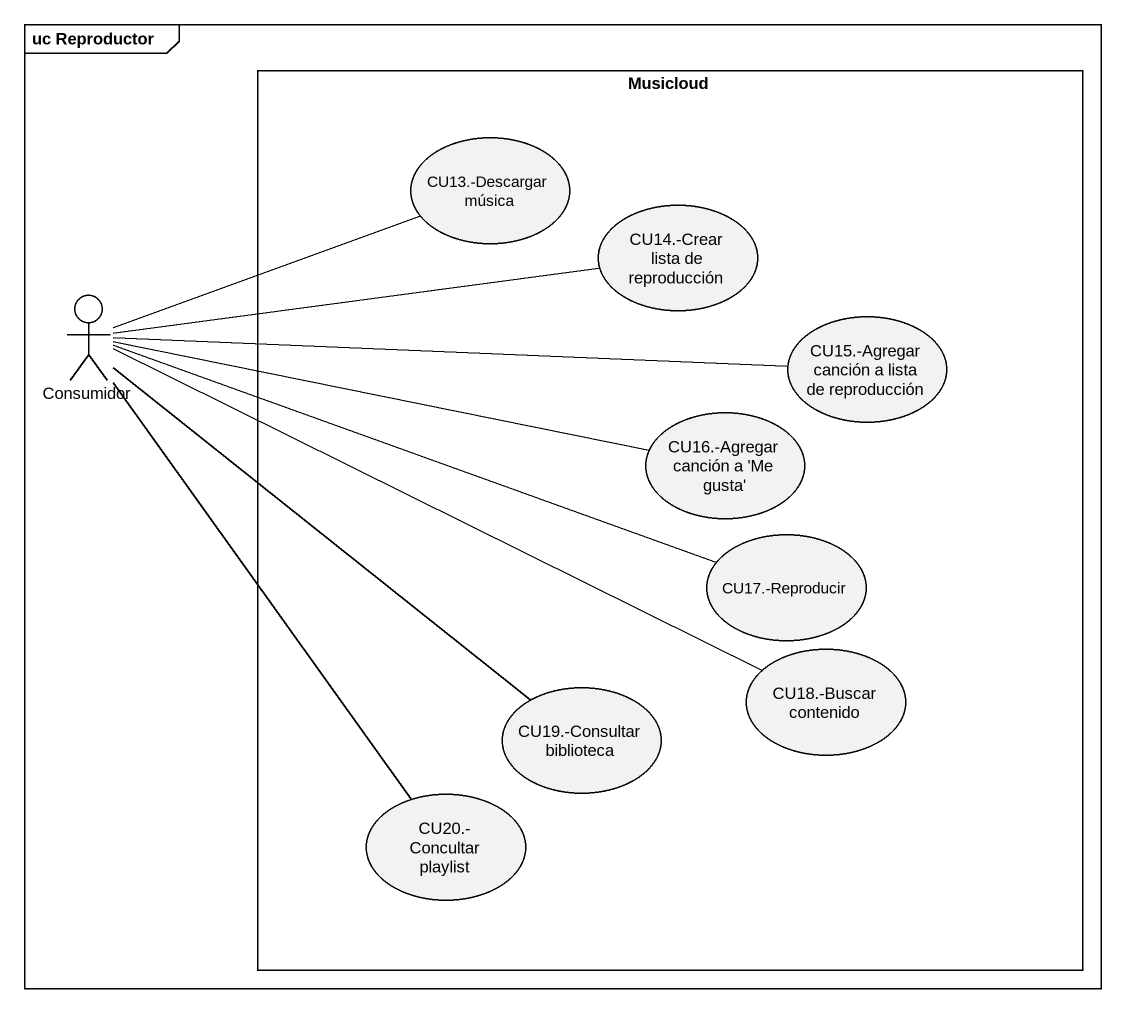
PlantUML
@startuml
mainframe uc Reproductor
rectangle Musicloud {
  usecase "CU13.-Descargar música" as CU13_Descargar_música
  usecase "CU14.-Crear lista de reproducción" as CU14_Crear_lista_de
  usecase "CU15.-Agregar canción a lista de reproducción" as CU15_Agregar_canción_a
  usecase "CU16.-Agregar canción a 'Me gusta'" as CU16_Agregar_canción_a_Me
  usecase "CU17.-Reproducir" as CU17_Reproducir
  usecase "CU18.-Buscar contenido" as CU18_Buscar_contenido
  usecase "CU19.-Consultar biblioteca" as CU19_Consultar_biblioteca
  usecase "CU20.- Concultar playlist" as CU20_Concultar_playlist
}
actor Consumidor
Consumidor -right- CU13_Descargar_música
Consumidor -right- CU14_Crear_lista_de
Consumidor -right- CU15_Agregar_canción_a
Consumidor -right- CU17_Reproducir
Consumidor -right- CU18_Buscar_contenido
Consumidor -- CU19_Consultar_biblioteca
Consumidor -- CU20_Concultar_playlist
CU16_Agregar_canción_a_Me -left- Consumidor
@enduml
